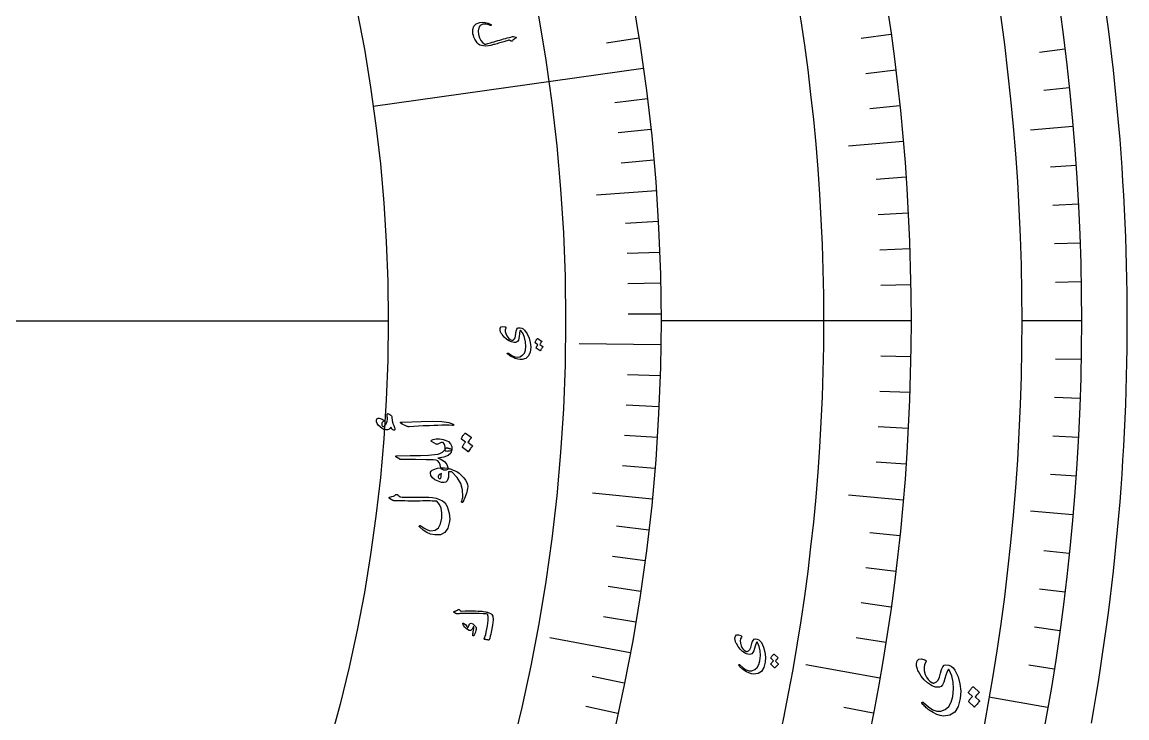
# Model space of a CAD drawing. Header units: millimetres. Extents: x -59 to 59, y -59 to 76.
# Drawn here: x 30.32 to 59, y -10.31 to 7.75 of the extents above; entities that cross this region are included whole.
import ezdxf

# ---------------------------------------------------------------- set-up
doc = ezdxf.new("R2010")
doc.units = ezdxf.units.MM
for name, color, linetype in [('CUT_OUTER', 1, 'Continuous'), ('ENGRAVE', 7, 'Continuous'), ('ENGRAVE_FINE', 8, 'Continuous'), ('TEXT', 5, 'Continuous')]:
    doc.layers.add(name, color=color, linetype=linetype)

msp = doc.modelspace()

# ---------------------------------------------------------------- linework, layer by layer
at = {"layer": 'CUT_OUTER'}
msp.add_lwpolyline([(58.4633, 7.9403), (58.5109, 7.5814), (58.5563, 7.2222), (58.5995, 6.8628), (58.6405, 6.5031), (58.6793, 6.1432), (58.7159, 5.783), (58.7503, 5.4226), (58.7824, 5.062), (58.8124, 4.7013), (58.8401, 4.3403), (58.8657, 3.9792), (58.889, 3.6179), (58.9101, 3.2565), (58.9289, 2.895), (58.9456, 2.5334), (58.96, 2.1716), (58.9722, 1.8098), (58.9822, 1.4479), (58.99, 1.086), (58.9956, 0.724), (58.9989, 0.362), (59, 0), (58.9989, -0.362), (58.9956, -0.724), (58.99, -1.086), (58.9822, -1.4479), (58.9722, -1.8098), (58.96, -2.1716), (58.9456, -2.5334), (58.9289, -2.895), (58.9101, -3.2565), (58.889, -3.6179), (58.8657, -3.9792), (58.8401, -4.3403), (58.8124, -4.7013), (58.7824, -5.062), (58.7503, -5.4226), (58.7159, -5.783), (58.6793, -6.1432), (58.6405, -6.5031), (58.5995, -6.8628), (58.5563, -7.2222), (58.5109, -7.5814), (58.4633, -7.9403), (58.4134, -8.2988), (58.3614, -8.6571), (58.3072, -9.015), (58.2508, -9.3726), (58.1922, -9.7299), (58.1314, -10.0868), (58.0684, -10.4432)], dxfattribs=at)
at = {"layer": 'ENGRAVE'}
for points in [[(46.4457, 6.5482), (39.435, 5.5598)], [(57.6, 5.0393), (56.4979, 4.9429)], [(53.1918, 4.6537), (51.7694, 4.5292)], [(46.7836, 3.3729), (45.23, 3.2609)], [(-39.825, 0), (39.825, 0)], [(53.395, 0), (46.905, 0)], [(57.82, 0), (56.2713, 0)], [(46.9008, -0.6263), (44.777, -0.598)], [(46.6757, -4.6322), (45.1257, -4.4784)], [(53.1918, -4.6537), (51.7694, -4.5292)], [(57.6, -5.0393), (56.4979, -4.9429)], [(46.107, -8.6154), (44.0191, -8.2253)], [(52.5838, -9.2719), (50.6664, -8.9339)], [(56.9416, -10.0403), (55.4164, -9.7714)]]:
    msp.add_lwpolyline(points, dxfattribs=at)
for radius in [57.82, 57.82, 56.2713, 53.395, 53.395, 51.1235, 46.905, 46.905, 44.427, 39.825, 39.825]:
    msp.add_circle((0, 0), radius, dxfattribs=at)
at = {"layer": 'ENGRAVE_FINE'}
for points in [[(46.3276, 7.3368), (45.4885, 7.2039)], [(52.8754, 7.4311), (52.1041, 7.3228)], [(57.389, 7.0465), (56.7302, 6.9656)], [(52.997, 6.5072), (52.224, 6.4123)], [(57.5033, 6.0438), (56.8431, 5.9745)], [(46.5503, 5.7573), (45.7072, 5.653)], [(53.1025, 5.5813), (52.328, 5.4999)], [(46.6416, 4.9643), (45.7967, 4.8743)], [(46.7193, 4.1694), (45.8731, 4.0939)], [(57.6792, 4.0333), (57.017, 3.987)], [(53.2649, 3.7246), (52.488, 3.6703)], [(57.7408, 3.0261), (57.0779, 2.9913)], [(53.3218, 2.7945), (52.5441, 2.7537)], [(46.8343, 2.575), (45.9859, 2.5283)], [(57.7848, 2.0179), (57.1214, 1.9947)], [(46.8714, 1.7758), (46.0224, 1.7437)], [(53.3625, 1.8635), (52.5841, 1.8363)], [(46.8948, 0.9758), (46.0454, 0.9581)], [(53.3869, 0.9319), (52.6082, 0.9183)], [(57.8112, 1.0091), (57.1475, 0.9975)], [(46.9047, 0.175), (46.0551, 0.1718)], [(53.3869, -0.9319), (52.6082, -0.9183)], [(57.8112, -1.0091), (57.1475, -0.9975)], [(46.8833, -1.4279), (46.0341, -1.4021)], [(53.3625, -1.8635), (52.5841, -1.8363)], [(57.7848, -2.0179), (57.1214, -1.9947)], [(46.852, -2.2295), (46.0033, -2.1891)], [(53.3218, -2.7945), (52.5441, -2.7537)], [(46.807, -3.0309), (45.9591, -2.976)], [(57.7408, -3.0261), (57.0779, -2.9913)], [(53.2649, -3.7246), (52.488, -3.6703)], [(46.7482, -3.8319), (45.9015, -3.7625)], [(57.6792, -4.0333), (57.017, -3.987)], [(46.5894, -5.4316), (45.7456, -5.3332)], [(53.1025, -5.5813), (52.328, -5.4999)], [(57.5033, -6.0438), (56.8431, -5.9745)], [(46.4894, -6.2298), (45.6474, -6.117)], [(52.997, -6.5072), (52.224, -6.4123)], [(46.3757, -7.0267), (45.5357, -6.8994)], [(57.389, -7.0465), (56.7302, -6.9656)], [(52.8754, -7.4311), (52.1041, -7.3228)], [(46.2482, -7.822), (45.4105, -7.6803)], [(57.2573, -8.047), (56.6, -7.9546)], [(52.7376, -8.3528), (51.9684, -8.231)], [(57.1081, -9.045), (56.4526, -8.9412)], [(45.9521, -9.4067), (45.1197, -9.2363)], [(45.7835, -10.1957), (44.9542, -10.011)], [(52.414, -10.1882), (51.6495, -10.0396)]]:
    msp.add_lwpolyline(points, dxfattribs=at)
at = {"layer": 'TEXT'}
for points in [[(43.1307, 7.3615), (43.1351, 7.3599), (43.1385, 7.3574), (43.1408, 7.354), (43.1421, 7.3498), (43.1421, 7.3453), (43.1406, 7.3412), (43.1374, 7.3376), (43.1326, 7.3344), (43.1046, 7.3168), (43.0808, 7.2991), (43.0613, 7.2813), (43.046, 7.2634), (43.0403, 7.2579), (43.0331, 7.2554), (43.0244, 7.2559), (43.0142, 7.2594), (43.0092, 7.2619), (43.0043, 7.2643), (42.9996, 7.2665), (42.9951, 7.2685), (42.9909, 7.2705), (42.9871, 7.2723), (42.9836, 7.274), (42.9804, 7.2756), (42.9747, 7.2783), (42.9682, 7.2797), (42.9609, 7.28), (42.9528, 7.2792), (42.9304, 7.2737), (42.906, 7.2675), (42.8796, 7.2604), (42.8513, 7.2524), (42.8209, 7.2437), (42.7886, 7.2343), (42.7543, 7.2242), (42.718, 7.2135), (42.6818, 7.2023), (42.6478, 7.192), (42.6159, 7.1827), (42.5861, 7.1743), (42.5584, 7.1668), (42.5326, 7.16), (42.5088, 7.154), (42.487, 7.1488), (42.4221, 7.1361), (42.3593, 7.131), (42.2989, 7.1336), (42.2407, 7.1437), (42.2052, 7.1571), (42.1705, 7.1812), (42.1364, 7.2159), (42.103, 7.2613), (42.0731, 7.3115), (42.0498, 7.3595), (42.033, 7.4052), (42.0229, 7.4487), (42.0185, 7.5614), (42.046, 7.6478), (42.1057, 7.7078), (42.1975, 7.7415), (42.2692, 7.7487), (42.3418, 7.7429), (42.4153, 7.7239), (42.4896, 7.6917), (42.4941, 7.6891), (42.4971, 7.686), (42.4987, 7.6824), (42.4988, 7.6784), (42.498, 7.6741), (42.4965, 7.6706), (42.4943, 7.668), (42.4915, 7.6663), (42.4871, 7.6646), (42.4828, 7.664), (42.4784, 7.6644), (42.474, 7.6658), (42.4099, 7.6854), (42.3563, 7.6971), (42.313, 7.701), (42.2801, 7.6971), (42.214, 7.6625), (42.1736, 7.6066), (42.1589, 7.5292), (42.1696, 7.4303), (42.1946, 7.3438), (42.2298, 7.2728), (42.2753, 7.217), (42.331, 7.1765), (42.3538, 7.1814), (42.3803, 7.1877), (42.4106, 7.1954), (42.4445, 7.2045), (42.4823, 7.2151), (42.5239, 7.2273), (42.5694, 7.2411), (42.6188, 7.2565), (42.6698, 7.2718), (42.7201, 7.2867), (42.7696, 7.3011), (42.8183, 7.3151), (42.8663, 7.3285), (42.9135, 7.3412), (42.96, 7.3534), (43.0058, 7.3649), (43.0495, 7.3779), (43.0546, 7.3785), (43.0595, 7.3786), (43.0642, 7.3781), (43.0686, 7.377)], [(42.8747, -0.1887), (42.8601, -0.2317), (42.8592, -0.2796), (42.8721, -0.3327), (42.8986, -0.3908), (42.9241, -0.4279), (42.9546, -0.4589), (42.9901, -0.4838), (43.0307, -0.5027), (43.0389, -0.5046), (43.0473, -0.5049), (43.0562, -0.5035), (43.0654, -0.5004), (43.0941, -0.4796), (43.116, -0.4442), (43.1309, -0.3945), (43.139, -0.3302), (43.1461, -0.2668), (43.1586, -0.2207), (43.1765, -0.1921), (43.1998, -0.1808), (43.2484, -0.1798), (43.2917, -0.1896), (43.3296, -0.2103), (43.362, -0.2419), (43.4291, -0.3424), (43.478, -0.4496), (43.5087, -0.5634), (43.5212, -0.6837), (43.51, -0.8146), (43.4691, -0.9118), (43.3987, -0.9753), (43.2991, -1.0049), (43.2448, -1.0055), (43.186, -0.9962), (43.1228, -0.9772), (43.0552, -0.9485), (43.0364, -0.9386), (43.0183, -0.9285), (43.0009, -0.9182), (42.9841, -0.9077), (42.9679, -0.8968), (42.9522, -0.8855), (42.9371, -0.8739), (42.9224, -0.8618), (42.9164, -0.8554), (42.914, -0.8497), (42.9153, -0.8447), (42.9202, -0.8405), (42.9262, -0.8382), (42.9322, -0.8377), (42.9382, -0.8391), (42.9441, -0.8423), (43.0313, -0.8988), (43.1101, -0.933), (43.1809, -0.9448), (43.2434, -0.9339), (43.3098, -0.8959), (43.3573, -0.839), (43.3856, -0.7631), (43.3949, -0.6683), (43.387, -0.5465), (43.3635, -0.4367), (43.3245, -0.339), (43.27, -0.2535), (43.2654, -0.2483), (43.2608, -0.2464), (43.2561, -0.2476), (43.2514, -0.252), (43.2426, -0.27), (43.2351, -0.3012), (43.2288, -0.3455), (43.2236, -0.4032), (43.2159, -0.4617), (43.2019, -0.5063), (43.1817, -0.537), (43.1553, -0.5536), (43.1245, -0.5611), (43.0923, -0.5628), (43.0586, -0.5589), (43.0235, -0.5492), (42.9547, -0.5187), (42.8914, -0.4768), (42.8338, -0.4237), (42.7817, -0.3593), (42.7693, -0.3422), (42.7586, -0.3256), (42.7496, -0.3096), (42.7422, -0.2941), (42.7364, -0.2791), (42.7321, -0.2649), (42.7292, -0.2513), (42.7279, -0.2384), (42.7329, -0.188), (42.7553, -0.1571), (42.795, -0.1458), (42.8522, -0.1541), (42.8676, -0.1603), (42.8764, -0.1682), (42.8788, -0.1776), (42.8747, -0.1887)], [(43.6401, -0.5706), (43.6384, -0.5689), (43.6375, -0.5665), (43.6372, -0.5635), (43.6376, -0.5598), (43.6426, -0.5465), (43.6482, -0.5337), (43.6543, -0.5213), (43.6608, -0.5094), (43.668, -0.4977), (43.6758, -0.4864), (43.6842, -0.4753), (43.6933, -0.4644), (43.6961, -0.4623), (43.699, -0.4614), (43.7021, -0.4617), (43.7053, -0.4632), (43.8058, -0.5294), (43.8071, -0.5312), (43.8071, -0.5338), (43.8057, -0.5373), (43.803, -0.5416), (43.8005, -0.5445), (43.7971, -0.5493), (43.7927, -0.5559), (43.7874, -0.5644), (43.7811, -0.5748), (43.7736, -0.5873), (43.765, -0.6018), (43.7554, -0.6182), (43.8332, -0.6709), (43.8356, -0.6733), (43.8361, -0.6764), (43.8348, -0.6801), (43.8317, -0.6845), (43.8289, -0.6883), (43.8248, -0.6942), (43.8194, -0.7024), (43.8126, -0.7127), (43.8043, -0.7254), (43.7948, -0.7406), (43.7838, -0.7583), (43.7715, -0.7785), (43.7694, -0.7806), (43.7674, -0.7815), (43.7654, -0.7812), (43.7634, -0.7797), (43.6673, -0.7117), (43.6657, -0.71), (43.6647, -0.7076), (43.6645, -0.7045), (43.6648, -0.7008), (43.6686, -0.6896), (43.673, -0.6786), (43.678, -0.668), (43.6835, -0.6578), (43.6895, -0.6479), (43.6959, -0.6384), (43.7028, -0.6292), (43.71, -0.6203)], [(39.9127, -2.4853), (39.916, -2.5108), (39.9191, -2.5345), (39.9221, -2.5564), (39.925, -2.5764), (39.9278, -2.5945), (39.9307, -2.6105), (39.9338, -2.6245), (39.9371, -2.6364), (39.9408, -2.6486), (39.9455, -2.6633), (39.9512, -2.6804), (39.9578, -2.7001), (39.9655, -2.7222), (39.9744, -2.7469), (39.9845, -2.7741), (39.9958, -2.8039), (39.9989, -2.8159), (39.9982, -2.826), (39.9936, -2.834), (39.9852, -2.8401), (39.9653, -2.8427), (39.9433, -2.8299), (39.9192, -2.8015), (39.8928, -2.7578), (39.8719, -2.7884), (39.85, -2.8111), (39.8272, -2.826), (39.8034, -2.833), (39.7595, -2.8316), (39.7128, -2.8179), (39.6632, -2.7919), (39.6106, -2.7537), (39.5642, -2.7095), (39.5331, -2.6651), (39.5171, -2.6206), (39.5165, -2.576), (39.5245, -2.5516), (39.5391, -2.5356), (39.5601, -2.5279), (39.5876, -2.5286), (39.617, -2.5348), (39.6437, -2.5438), (39.6677, -2.5554), (39.6891, -2.5699), (39.7038, -2.5839), (39.7099, -2.5963), (39.7073, -2.6073), (39.696, -2.6167), (39.6794, -2.6272), (39.667, -2.6399), (39.6586, -2.6547), (39.6543, -2.6718), (39.6531, -2.69), (39.656, -2.7062), (39.663, -2.7206), (39.6742, -2.733), (39.688, -2.7426), (39.7013, -2.746), (39.714, -2.7434), (39.7261, -2.7347), (39.7559, -2.7009), (39.7788, -2.6589), (39.7951, -2.6087), (39.8045, -2.5502), (39.8046, -2.5451), (39.8044, -2.5393), (39.8039, -2.5329), (39.803, -2.5259), (39.8019, -2.5183), (39.8008, -2.51), (39.7995, -2.5012), (39.7982, -2.4917), (39.7969, -2.4815), (39.7956, -2.4722), (39.7945, -2.4639), (39.7934, -2.4566), (39.7924, -2.4501), (39.7919, -2.4444), (39.7916, -2.4394), (39.7917, -2.4352), (39.793, -2.4273), (39.796, -2.4209), (39.8007, -2.4161), (39.807, -2.4129), (39.813, -2.411), (39.8187, -2.4102), (39.8241, -2.4107), (39.8291, -2.4123), (39.8641, -2.4332), (39.8897, -2.4523), (39.9059, -2.4697), (39.9127, -2.4853)], [(40.1845, -2.6802), (40.1488, -2.6591), (40.1369, -2.6433), (40.1486, -2.6327), (40.184, -2.6273), (40.6755, -2.6139), (40.9771, -2.606), (41.2171, -2.6152), (41.3954, -2.6417), (41.5119, -2.6859), (41.5212, -2.6932), (41.5261, -2.6994), (41.5265, -2.7046), (41.5224, -2.7088), (41.5164, -2.7119), (41.5086, -2.7139), (41.4991, -2.7148), (41.488, -2.7146), (41.4016, -2.709), (41.3098, -2.707), (41.2124, -2.7086), (41.1096, -2.7138), (41.0827, -2.7147), (41.0102, -2.7178), (40.8919, -2.723), (40.7279, -2.7303), (40.3641, -2.7491), (40.3449, -2.7488), (40.3272, -2.7466), (40.3112, -2.7426), (40.2969, -2.7367)], [(41.0665, -3.2011), (40.9472, -3.1359), (40.9343, -3.1267), (40.9301, -3.1176), (40.9347, -3.1087), (40.948, -3.1), (40.987, -3.085), (41.0273, -3.074), (41.069, -3.0672), (41.112, -3.0644), (41.1565, -3.0658), (41.2029, -3.0716), (41.251, -3.0819), (41.3009, -3.0966), (41.3839, -3.1362), (41.441, -3.1924), (41.4721, -3.2652), (41.4773, -3.3544), (41.4701, -3.3641), (41.4502, -3.373), (41.4176, -3.3811), (41.3723, -3.3883), (41.3482, -3.3895), (41.3287, -3.3873), (41.3138, -3.3816), (41.3034, -3.3726), (41.2997, -3.3658), (41.2975, -3.358), (41.297, -3.3494), (41.298, -3.3399), (41.3007, -3.2844), (41.2933, -3.2354), (41.2758, -3.1929), (41.2483, -3.1569), (41.246, -3.1553), (41.2429, -3.1545), (41.239, -3.1547), (41.2343, -3.1559), (41.2056, -3.1616), (41.176, -3.171), (41.1457, -3.1841), (41.1146, -3.2008), (41.1029, -3.2062), (41.091, -3.208), (41.0788, -3.2063), (41.0665, -3.2011)], [(41.7256, -3.0715), (41.7233, -3.0688), (41.7221, -3.0651), (41.7219, -3.0605), (41.7228, -3.055), (41.7316, -3.0356), (41.7411, -3.0169), (41.7513, -2.9989), (41.7622, -2.9816), (41.7739, -2.9648), (41.7866, -2.9485), (41.8002, -2.9326), (41.8148, -2.9171), (41.8192, -2.9143), (41.8236, -2.9132), (41.8282, -2.9139), (41.8329, -2.9164), (41.9775, -3.0246), (41.9793, -3.0274), (41.979, -3.0313), (41.9766, -3.0364), (41.9722, -3.0426), (41.9682, -3.0468), (41.9626, -3.0537), (41.9555, -3.0632), (41.9467, -3.0755), (41.9363, -3.0906), (41.924, -3.1085), (41.9099, -3.1294), (41.8939, -3.1533), (42.0056, -3.2395), (42.0089, -3.2433), (42.0094, -3.2479), (42.0071, -3.2534), (42.002, -3.2597), (41.9976, -3.2651), (41.9909, -3.2736), (41.9819, -3.2853), (41.9708, -3.3002), (41.9573, -3.3185), (41.9415, -3.3403), (41.9234, -3.3659), (41.903, -3.395), (41.8998, -3.3979), (41.8967, -3.3991), (41.8937, -3.3985), (41.8909, -3.3961), (41.7534, -3.2852), (41.7512, -3.2824), (41.7499, -3.2788), (41.7498, -3.2742), (41.7507, -3.2687), (41.7575, -3.2521), (41.765, -3.2362), (41.7734, -3.2208), (41.7826, -3.206), (41.7926, -3.1917), (41.8031, -3.178), (41.8142, -3.1648), (41.8258, -3.1522)], [(40.0247, -3.528), (40.0218, -3.5246), (40.0208, -3.5208), (40.0215, -3.5167), (40.024, -3.5123), (40.0274, -3.5092), (40.031, -3.5071), (40.0348, -3.5059), (40.0387, -3.5058), (40.3924, -3.4973), (40.6593, -3.4933), (40.8698, -3.4853), (41.024, -3.4735), (41.1218, -3.4581), (41.182, -3.4389), (41.2314, -3.4125), (41.2702, -3.3788), (41.2982, -3.3379), (41.3119, -3.3165), (41.3251, -3.3023), (41.3377, -3.2954), (41.3497, -3.2957), (41.3554, -3.2974), (41.3627, -3.2995), (41.3715, -3.3022), (41.382, -3.3054), (41.3939, -3.3092), (41.4071, -3.3137), (41.4217, -3.3189), (41.4376, -3.325), (41.4554, -3.3325), (41.468, -3.3395), (41.4753, -3.3462), (41.4774, -3.3524), (41.4492, -3.4336), (41.3794, -3.4959), (41.2679, -3.5394), (41.1148, -3.5639), (41.1681, -3.5851), (41.2152, -3.6088), (41.256, -3.635), (41.2906, -3.6638), (41.3188, -3.6959), (41.3425, -3.7345), (41.3614, -3.7796), (41.3758, -3.831), (41.3761, -3.8351), (41.376, -3.8392), (41.3754, -3.8431), (41.3743, -3.8471), (41.3682, -3.8561), (41.3577, -3.8637), (41.3428, -3.8699), (41.3235, -3.8747), (41.288, -3.8779), (41.2568, -3.8745), (41.23, -3.8644), (41.2076, -3.8477), (41.2011, -3.8408), (41.1964, -3.8336), (41.1935, -3.826), (41.1923, -3.8181), (41.173, -3.7363), (41.1461, -3.6751), (41.1119, -3.6344), (41.0703, -3.6142), (40.99, -3.6093), (40.8102, -3.6062), (40.531, -3.6046), (40.1523, -3.604), (40.1474, -3.6042), (40.1428, -3.6039), (40.1385, -3.6029), (40.1345, -3.6014), (40.1308, -3.5996), (40.1273, -3.5981), (40.124, -3.5966), (40.121, -3.5953)], [(41.0079, -3.8591), (41.0982, -3.8289), (41.1897, -3.8138), (41.2823, -3.8138), (41.376, -3.829), (41.3947, -3.8341), (41.4139, -3.8396), (41.4333, -3.8457), (41.4531, -3.8524), (41.4729, -3.8594), (41.4926, -3.8667), (41.5122, -3.8742), (41.5316, -3.882), (41.6003, -3.9158), (41.6653, -3.9592), (41.7266, -4.0123), (41.7841, -4.0752), (41.8309, -4.1387), (41.8634, -4.1981), (41.8816, -4.2534), (41.8857, -4.3044), (41.8804, -4.3524), (41.8722, -4.4007), (41.8611, -4.4494), (41.8472, -4.4983), (41.8306, -4.5475), (41.8114, -4.5967), (41.7896, -4.646), (41.7653, -4.6954), (41.7612, -4.7025), (41.7568, -4.7083), (41.752, -4.7127), (41.7469, -4.7158), (41.7419, -4.7173), (41.7377, -4.7169), (41.7342, -4.7144), (41.7314, -4.71), (41.7295, -4.7045), (41.7287, -4.6989), (41.7288, -4.6932), (41.73, -4.6873), (41.7423, -4.647), (41.7513, -4.6129), (41.7572, -4.5851), (41.7598, -4.5637), (41.7535, -4.386), (41.7049, -4.2205), (41.6141, -4.0678), (41.4811, -3.928), (41.4689, -3.9216), (41.4489, -3.9183), (41.4211, -3.9181), (41.3854, -3.9209), (41.3885, -3.9931), (41.3844, -4.0565), (41.373, -4.111), (41.3544, -4.1567), (41.3228, -4.1891), (41.273, -4.2016), (41.2048, -4.1943), (41.1183, -4.1672), (41.0333, -4.1262), (40.9717, -4.0771), (40.9334, -4.02), (40.9184, -3.9547), (40.9231, -3.9277), (40.9395, -3.9027), (40.9678, -3.8799), (41.0079, -3.8591)], [(41.2028, -3.9621), (41.1704, -3.9778), (41.1463, -3.9959), (41.1306, -4.0162), (41.1231, -4.0389), (41.1231, -4.0601), (41.1297, -4.0783), (41.1429, -4.0933), (41.1627, -4.1052), (41.1808, -4.091), (41.1935, -4.0624), (41.2009, -4.0194), (41.2028, -3.9621)], [(39.8597, -4.6142), (39.854, -4.6101), (39.8502, -4.6053), (39.8482, -4.5997), (39.8481, -4.5933), (39.8499, -4.5871), (39.8539, -4.5822), (39.8599, -4.5785), (39.8681, -4.576), (39.9157, -4.5632), (39.9573, -4.5485), (39.9927, -4.5318), (40.0221, -4.5132), (40.0325, -4.5078), (40.0439, -4.5073), (40.0562, -4.5115), (40.0696, -4.5205), (40.0758, -4.526), (40.0819, -4.5312), (40.0878, -4.5362), (40.0934, -4.5409), (40.0987, -4.5453), (40.1035, -4.5494), (40.1078, -4.5532), (40.1117, -4.5567), (40.1188, -4.5627), (40.1276, -4.5674), (40.138, -4.5708), (40.1501, -4.5729), (40.1847, -4.5745), (40.2224, -4.5757), (40.2634, -4.5765), (40.3075, -4.577), (40.3548, -4.5772), (40.4053, -4.5772), (40.4589, -4.5771), (40.5157, -4.5768), (40.5724, -4.5756), (40.6257, -4.575), (40.6756, -4.5748), (40.722, -4.5751), (40.7651, -4.5757), (40.805, -4.5767), (40.8418, -4.5778), (40.8754, -4.5793), (40.9743, -4.5877), (41.0669, -4.6063), (41.153, -4.635), (41.2327, -4.674), (41.2782, -4.7084), (41.3181, -4.7582), (41.3525, -4.8234), (41.3811, -4.9041), (41.4023, -4.9906), (41.4148, -5.071), (41.4186, -5.1453), (41.4137, -5.2135), (41.369, -5.3801), (41.2899, -5.4929), (41.1769, -5.552), (41.0302, -5.5575), (40.9246, -5.5344), (40.8237, -5.4923), (40.7277, -5.4314), (40.6363, -5.3519), (40.6311, -5.346), (40.6282, -5.3403), (40.6276, -5.3346), (40.6292, -5.3289), (40.6324, -5.3231), (40.6361, -5.3188), (40.6404, -5.3161), (40.6452, -5.315), (40.6521, -5.3146), (40.6587, -5.3157), (40.6648, -5.3183), (40.6704, -5.3223), (40.753, -5.3792), (40.8243, -5.4204), (40.8843, -5.4459), (40.933, -5.4555), (41.0433, -5.4364), (41.1266, -5.3744), (41.1829, -5.2693), (41.2118, -5.1212), (41.2138, -4.9847), (41.1939, -4.8663), (41.1522, -4.766), (41.0888, -4.6839), (41.0539, -4.6815), (41.0131, -4.6795), (40.9663, -4.678), (40.9136, -4.6769), (40.8548, -4.6764), (40.7897, -4.6765), (40.7184, -4.6773), (40.6408, -4.6787), (40.5609, -4.6792), (40.4824, -4.6793), (40.4051, -4.6791), (40.3291, -4.6784), (40.2544, -4.6773), (40.181, -4.6756), (40.109, -4.6732), (40.0383, -4.6703), (39.9699, -4.6701), (39.9622, -4.6689), (39.9552, -4.6669), (39.9487, -4.6643), (39.9428, -4.6611)], [(41.5375, -7.5441), (41.5528, -7.5394), (41.5675, -7.5342), (41.5815, -7.5286), (41.5948, -7.5225), (41.6075, -7.5159), (41.6195, -7.5087), (41.6309, -7.5008), (41.6416, -7.4924), (41.6473, -7.4894), (41.6533, -7.4892), (41.6597, -7.4916), (41.6665, -7.4969), (41.7016, -7.5272), (41.7055, -7.5302), (41.7088, -7.5325), (41.7116, -7.534), (41.7138, -7.5347), (41.824, -7.5326), (41.9234, -7.5313), (42.0121, -7.5309), (42.09, -7.5313), (42.1572, -7.5327), (42.2134, -7.5352), (42.2586, -7.5387), (42.2929, -7.5433), (42.3572, -7.5548), (42.3774, -7.5596), (42.3974, -7.5653), (42.4174, -7.5721), (42.4373, -7.5799), (42.4571, -7.5888), (42.4767, -7.5988), (42.4962, -7.6101), (42.5156, -7.6224), (42.5396, -7.6677), (42.5447, -7.759), (42.5309, -7.8962), (42.4976, -8.0793), (42.4848, -8.136), (42.4714, -8.1882), (42.4574, -8.2358), (42.4429, -8.2789), (42.4404, -8.2826), (42.4373, -8.285), (42.4336, -8.286), (42.4293, -8.2858), (42.4091, -8.2831), (42.3907, -8.2805), (42.3741, -8.278), (42.3594, -8.2755), (42.3464, -8.2732), (42.3349, -8.2709), (42.3249, -8.2687), (42.3164, -8.2665), (42.3117, -8.2649), (42.3093, -8.2627), (42.3093, -8.2597), (42.3116, -8.256), (42.3268, -8.2272), (42.3413, -8.189), (42.3549, -8.1414), (42.3678, -8.0846), (42.4, -7.9135), (42.4167, -7.7781), (42.4181, -7.6785), (42.4047, -7.6148), (42.3647, -7.6077), (42.2907, -7.6027), (42.1827, -7.5999), (42.0406, -7.5991), (41.8982, -7.5993), (41.7904, -7.5997), (41.7172, -7.6005), (41.6786, -7.6017), (41.668, -7.6024), (41.6581, -7.603), (41.6488, -7.6035), (41.6403, -7.604), (41.6325, -7.6045), (41.6255, -7.605), (41.6194, -7.6055), (41.6142, -7.6059), (41.6029, -7.6062), (41.5924, -7.6046), (41.5828, -7.6012), (41.574, -7.5959), (41.5287, -7.5624), (41.5257, -7.5598), (41.5239, -7.5572), (41.5233, -7.5547), (41.5238, -7.5522), (41.5261, -7.5495), (41.5291, -7.5472), (41.5329, -7.5454), (41.5375, -7.5441)], [(41.762, -7.8537), (41.7628, -7.8514), (41.7642, -7.8495), (41.7661, -7.848), (41.7687, -7.847), (41.7709, -7.8469), (41.7731, -7.8471), (41.7754, -7.8477), (41.7779, -7.8487), (41.8422, -7.8889), (41.8486, -7.8936), (41.8533, -7.8981), (41.8564, -7.9024), (41.8578, -7.9067), (41.8594, -7.9238), (41.8629, -7.9388), (41.8683, -7.9517), (41.8757, -7.9624), (41.8801, -7.9651), (41.8856, -7.9637), (41.8923, -7.958), (41.9001, -7.9482), (41.904, -7.9415), (41.9078, -7.9344), (41.9115, -7.9271), (41.915, -7.9195), (41.9185, -7.9115), (41.9218, -7.9031), (41.9251, -7.8943), (41.9283, -7.885), (41.9483, -7.8546), (41.9787, -7.8494), (42.0194, -7.8693), (42.0705, -7.9144), (42.085, -7.9318), (42.0957, -7.9482), (42.1027, -7.9635), (42.106, -7.9779), (42.1063, -7.9929), (42.1037, -8.0132), (42.0982, -8.0387), (42.0899, -8.0694), (42.0853, -8.085), (42.0804, -8.0996), (42.0751, -8.1134), (42.0695, -8.1263), (42.0638, -8.1383), (42.0582, -8.1494), (42.0528, -8.1598), (42.0476, -8.1693), (42.0428, -8.1749), (42.038, -8.1786), (42.0329, -8.1804), (42.0278, -8.1804), (42.0228, -8.1785), (42.0196, -8.1754), (42.0182, -8.1709), (42.0185, -8.165), (42.0208, -8.1467), (42.0238, -8.1259), (42.0273, -8.1027), (42.0315, -8.0771), (42.0392, -8.0293), (42.0434, -7.9916), (42.0441, -7.9641), (42.0414, -7.9467), (42.0402, -7.9443), (42.0384, -7.9428), (42.0359, -7.9421), (42.0327, -7.9424), (42.0306, -7.9432), (42.0285, -7.945), (42.0264, -7.9478), (42.0242, -7.9516), (42.0079, -7.9876), (42.0003, -8.0025), (41.9918, -8.0148), (41.9825, -8.0247), (41.9723, -8.032), (41.9609, -8.0376), (41.9497, -8.0401), (41.9388, -8.0395), (41.9282, -8.0357), (41.8588, -7.9978), (41.808, -7.9549), (41.7757, -7.9069), (41.762, -7.8537)], [(48.9929, -8.21), (48.9694, -8.254), (48.96, -8.3059), (48.9646, -8.3658), (48.9831, -8.4337), (49.0042, -8.4784), (49.0319, -8.5174), (49.066, -8.5508), (49.1068, -8.5784), (49.1153, -8.582), (49.1244, -8.5838), (49.1343, -8.5838), (49.1448, -8.5821), (49.1797, -8.5645), (49.2096, -8.5301), (49.2347, -8.4787), (49.2548, -8.4104), (49.2738, -8.3428), (49.2955, -8.295), (49.32, -8.2671), (49.3472, -8.2589), (49.4002, -8.2664), (49.4455, -8.2847), (49.4829, -8.3139), (49.5126, -8.354), (49.5676, -8.4749), (49.6017, -8.5999), (49.615, -8.7288), (49.6074, -8.8615), (49.5721, -9.0016), (49.5106, -9.0999), (49.423, -9.1563), (49.3096, -9.171), (49.2506, -9.162), (49.1884, -9.1417), (49.1231, -9.1099), (49.0547, -9.0668), (49.0361, -9.0528), (49.0182, -9.0386), (49.0011, -9.0244), (48.9847, -9.0099), (48.9691, -8.9953), (48.954, -8.9803), (48.9396, -8.965), (48.9258, -8.9493), (48.9204, -8.9412), (48.9188, -8.9346), (48.9211, -8.9295), (48.9271, -8.9257), (48.9341, -8.9243), (48.9407, -8.9249), (48.947, -8.9274), (48.9528, -8.9319), (49.0375, -9.0087), (49.1171, -9.0597), (49.1918, -9.0849), (49.2616, -9.0841), (49.3405, -9.0546), (49.402, -9.0011), (49.4462, -8.9237), (49.4729, -8.8225), (49.4859, -8.6889), (49.4797, -8.5656), (49.4546, -8.4527), (49.4107, -8.3503), (49.4065, -8.3439), (49.4018, -8.3409), (49.3965, -8.3414), (49.3907, -8.3454), (49.378, -8.3633), (49.3643, -8.3958), (49.3496, -8.4429), (49.3338, -8.5045), (49.315, -8.5667), (49.2919, -8.6127), (49.2646, -8.6423), (49.2331, -8.6557), (49.1983, -8.6584), (49.163, -8.6546), (49.1271, -8.6444), (49.0907, -8.6277), (49.0214, -8.5824), (48.9601, -8.5258), (48.9069, -8.4579), (48.8617, -8.3787), (48.8513, -8.358), (48.8426, -8.3381), (48.8357, -8.3191), (48.8304, -8.3009), (48.8267, -8.2837), (48.8246, -8.2675), (48.8239, -8.2522), (48.8247, -8.2379), (48.8391, -8.184), (48.8688, -8.1545), (48.914, -8.1493), (48.9746, -8.1684), (48.9902, -8.1779), (48.9984, -8.188), (48.9993, -8.1987), (48.9929, -8.21)], [(49.7564, -8.7598), (49.7549, -8.7577), (49.7543, -8.7549), (49.7545, -8.7516), (49.7556, -8.7476), (49.7634, -8.7341), (49.7717, -8.7212), (49.7805, -8.7088), (49.7897, -8.697), (49.7995, -8.6856), (49.81, -8.6747), (49.8211, -8.6641), (49.8329, -8.654), (49.8363, -8.6522), (49.8396, -8.6517), (49.8429, -8.6526), (49.8462, -8.6547), (49.9436, -8.7443), (49.9447, -8.7465), (49.9442, -8.7493), (49.9421, -8.7529), (49.9384, -8.757), (49.9352, -8.7598), (49.9306, -8.7644), (49.9247, -8.7708), (49.9174, -8.7791), (49.9087, -8.7893), (49.8984, -8.8015), (49.8866, -8.8156), (49.8731, -8.8318), (49.9484, -8.9027), (49.9505, -8.9057), (49.9506, -8.9092), (49.9485, -8.913), (49.9443, -8.9171), (49.9407, -8.9208), (49.9352, -8.9265), (49.9278, -8.9344), (49.9186, -8.9444), (49.9075, -8.9567), (49.8944, -8.9715), (49.8794, -8.9887), (49.8624, -9.0085), (49.8598, -9.0104), (49.8575, -9.011), (49.8553, -9.0103), (49.8535, -9.0084), (49.7611, -8.9177), (49.7596, -8.9155), (49.759, -8.9128), (49.7592, -8.9094), (49.7603, -8.9054), (49.7664, -8.8939), (49.7731, -8.8828), (49.7803, -8.8722), (49.7881, -8.8621), (49.7964, -8.8524), (49.8051, -8.8432), (49.8141, -8.8344), (49.8236, -8.826)], [(53.7802, -8.8599), (53.7462, -8.9239), (53.7327, -8.9994), (53.7395, -9.0863), (53.7667, -9.1849), (53.7975, -9.2499), (53.8377, -9.3066), (53.8874, -9.3551), (53.9467, -9.3953), (53.9591, -9.4004), (53.9724, -9.403), (53.9867, -9.4031), (54.002, -9.4006), (54.0527, -9.375), (54.0963, -9.3248), (54.1327, -9.2499), (54.1617, -9.1504), (54.1892, -9.052), (54.2207, -8.9823), (54.2562, -8.9415), (54.2958, -8.9296), (54.3729, -8.9402), (54.4387, -8.9667), (54.4933, -9.0091), (54.5366, -9.0674), (54.6169, -9.2436), (54.6667, -9.4258), (54.686, -9.6139), (54.6747, -9.8076), (54.6231, -10.0121), (54.5332, -10.1554), (54.4056, -10.2375), (54.2406, -10.2584), (54.1547, -10.2452), (54.0643, -10.2153), (53.9695, -10.1688), (53.8702, -10.1058), (53.8431, -10.0853), (53.8172, -10.0646), (53.7923, -10.0438), (53.7686, -10.0228), (53.7459, -10.0014), (53.7241, -9.9796), (53.7032, -9.9572), (53.6831, -9.9344), (53.6753, -9.9227), (53.673, -9.913), (53.6763, -9.9055), (53.6851, -9.9001), (53.6953, -9.8981), (53.7049, -9.8989), (53.7139, -9.9026), (53.7225, -9.9092), (53.8454, -10.0211), (53.961, -10.0956), (54.0696, -10.1326), (54.1711, -10.1317), (54.2859, -10.0888), (54.3756, -10.0111), (54.4401, -9.8983), (54.4792, -9.7506), (54.4982, -9.5559), (54.4892, -9.3761), (54.4526, -9.2115), (54.3883, -9.0624), (54.3823, -9.053), (54.3755, -9.0488), (54.3678, -9.0495), (54.3593, -9.0553), (54.3408, -9.0815), (54.321, -9.1289), (54.2997, -9.1975), (54.2768, -9.2873), (54.2496, -9.378), (54.2161, -9.4449), (54.1764, -9.4882), (54.1305, -9.5077), (54.0799, -9.5116), (54.0285, -9.5061), (53.9763, -9.4912), (53.9234, -9.467), (53.8225, -9.4011), (53.7334, -9.3188), (53.6559, -9.2202), (53.59, -9.1053), (53.5748, -9.0753), (53.5621, -9.0464), (53.5519, -9.0188), (53.5442, -8.9925), (53.5388, -8.9674), (53.5356, -8.9438), (53.5345, -8.9217), (53.5357, -8.901), (53.5563, -8.8227), (53.5995, -8.7797), (53.6651, -8.7719), (53.7534, -8.7995), (53.7761, -8.8132), (53.7881, -8.8278), (53.7895, -8.8434), (53.7802, -8.8599)], [(54.8917, -9.659), (54.8895, -9.6559), (54.8886, -9.6519), (54.8889, -9.647), (54.8905, -9.6412), (54.9019, -9.6215), (54.914, -9.6026), (54.9268, -9.5845), (54.9402, -9.5672), (54.9544, -9.5506), (54.9697, -9.5346), (54.9859, -9.5191), (55.003, -9.5042), (55.008, -9.5016), (55.0128, -9.501), (55.0176, -9.5022), (55.0223, -9.5054), (55.164, -9.6361), (55.1656, -9.6393), (55.1649, -9.6434), (55.1619, -9.6486), (55.1565, -9.6547), (55.1518, -9.6587), (55.1451, -9.6654), (55.1365, -9.6749), (55.1259, -9.687), (55.1132, -9.7019), (55.0982, -9.7197), (55.081, -9.7405), (55.0614, -9.7641), (55.1707, -9.8677), (55.1738, -9.8722), (55.1739, -9.8772), (55.1709, -9.8827), (55.1648, -9.8889), (55.1595, -9.8942), (55.1515, -9.9026), (55.1408, -9.9141), (55.1273, -9.9287), (55.111, -9.9467), (55.092, -9.9683), (55.0701, -9.9936), (55.0453, -10.0224), (55.0416, -10.0252), (55.0382, -10.0261), (55.0351, -10.0251), (55.0324, -10.0223), (54.8982, -9.8896), (54.8961, -9.8865), (54.8952, -9.8825), (54.8955, -9.8776), (54.8971, -9.8718), (54.906, -9.8549), (54.9158, -9.8387), (54.9263, -9.8232), (54.9377, -9.8084), (54.9498, -9.7943), (54.9624, -9.7808), (54.9756, -9.7679), (54.9893, -9.7557)]]:
    msp.add_lwpolyline(points, close=True, dxfattribs=at)

doc.saveas('drawing.dxf')
